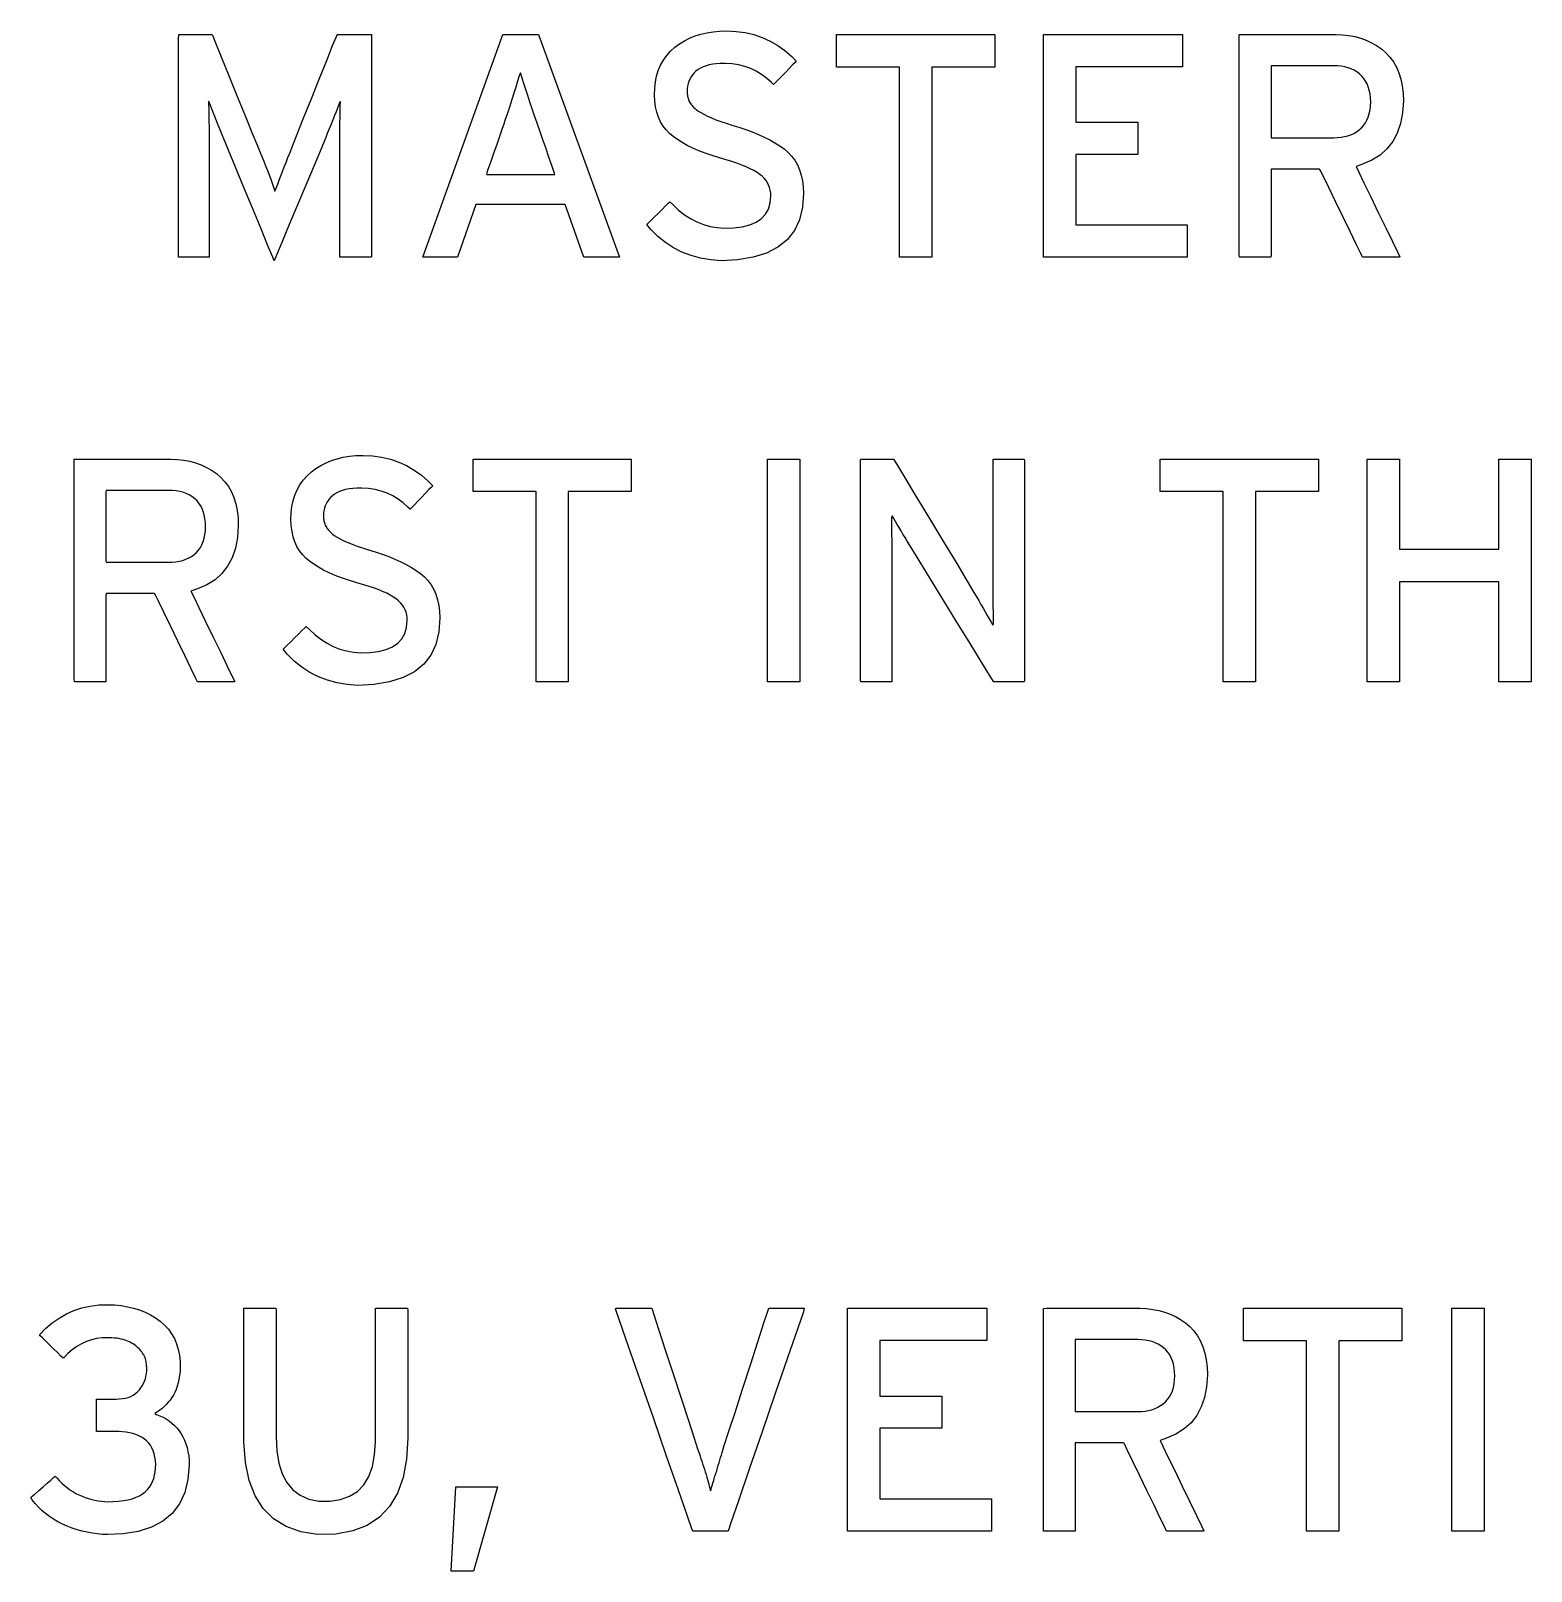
# Model space of a CAD drawing. Extents: x 1 to 47.7, y 0.2 to 33.5.
# Drawn here: x 7.049 to 8.815, y 23.656 to 25.469 of the extents above; entities that cross this region are included whole.
import ezdxf

# ---------------------------------------------------------------- set-up
doc = ezdxf.new("R2010")
doc.units = 0
doc.header["$MEASUREMENT"] = 0
doc.layers.add('6_0____DWG', color=7, linetype='CONTINUOUS')

msp = doc.modelspace()

# ---------------------------------------------------------------- linework, layer by layer
at = {"layer": '6_0____DWG'}
for points in [[(7.9584, 25.2781), (7.9573, 25.2615), (7.9538, 25.2469), (7.9478, 25.2342), (7.9393, 25.2234), (7.9284, 25.2146), (7.915, 25.2077), (7.8991, 25.2027), (7.8808, 25.1996), (7.8618, 25.1986), (7.8492, 25.1996), (7.8373, 25.2016), (7.826, 25.2047), (7.8153, 25.2088), (7.8053, 25.2139), (7.7958, 25.22), (7.7869, 25.2272), (7.7786, 25.2353), (7.7739, 25.2411), (7.7756, 25.2427), (7.7787, 25.2458), (7.7828, 25.2499), (7.7873, 25.2544), (7.7919, 25.259), (7.796, 25.2631), (7.7992, 25.2662), (7.8009, 25.268), (7.8048, 25.2643), (7.8114, 25.2581), (7.8183, 25.2528), (7.8255, 25.2482), (7.8329, 25.2444), (7.8406, 25.2414), (7.8485, 25.2391), (7.8567, 25.2377), (7.8652, 25.237), (7.876, 25.2373), (7.8862, 25.2385), (7.8951, 25.2407), (7.9026, 25.244), (7.9088, 25.2482), (7.9136, 25.2534), (7.9171, 25.2595), (7.9192, 25.2667), (7.9199, 25.2749), (7.9198, 25.2785), (7.9193, 25.2817), (7.9185, 25.2847), (7.9174, 25.2877), (7.916, 25.2905), (7.9143, 25.2931), (7.9122, 25.2957), (7.9098, 25.2981), (7.9071, 25.3003), (7.9038, 25.3026), (7.9, 25.3048), (7.8958, 25.307), (7.891, 25.3091), (7.8858, 25.3113), (7.8801, 25.3134), (7.8739, 25.3155), (7.8672, 25.3175), (7.8595, 25.3197), (7.8508, 25.3224), (7.8427, 25.3252), (7.8351, 25.3281), (7.8281, 25.3312), (7.8215, 25.3344), (7.8155, 25.3377), (7.81, 25.3412), (7.805, 25.3448), (7.8006, 25.3485), (7.7966, 25.3526), (7.7931, 25.3571), (7.7901, 25.3621), (7.7877, 25.3675), (7.7857, 25.3735), (7.7843, 25.3799), (7.7834, 25.3867), (7.783, 25.394), (7.7832, 25.4017), (7.784, 25.4091), (7.7855, 25.416), (7.7875, 25.4226), (7.7902, 25.4288), (7.7935, 25.4347), (7.7974, 25.4401), (7.802, 25.4452), (7.8071, 25.4499), (7.8125, 25.4539), (7.8183, 25.4575), (7.8243, 25.4606), (7.8307, 25.4633), (7.8375, 25.4654), (7.8445, 25.4671), (7.8519, 25.4683), (7.8596, 25.4691), (7.8679, 25.4693), (7.8791, 25.4687), (7.8898, 25.4672), (7.9001, 25.4648), (7.9099, 25.4615), (7.9192, 25.4573), (7.9282, 25.4521), (7.9366, 25.4461), (7.9446, 25.4392), (7.95, 25.4336), (7.9485, 25.4321), (7.9455, 25.4291), (7.9416, 25.425), (7.9371, 25.4203), (7.9326, 25.4156), (7.9284, 25.4113), (7.9252, 25.408), (7.9233, 25.4061), (7.9206, 25.4084), (7.915, 25.4135), (7.9091, 25.4179), (7.9029, 25.4217), (7.8963, 25.4248), (7.8894, 25.4273), (7.8821, 25.4292), (7.8745, 25.4303), (7.8665, 25.4309), (7.8605, 25.4308), (7.8558, 25.4305), (7.8515, 25.4299), (7.8474, 25.4291), (7.8437, 25.4281), (7.8403, 25.4269), (7.8371, 25.4254), (7.8343, 25.4237), (7.8318, 25.4218), (7.8296, 25.4197), (7.8277, 25.4174), (7.826, 25.415), (7.8246, 25.4125), (7.8234, 25.4098), (7.8225, 25.4071), (7.8219, 25.4042), (7.8215, 25.4012), (7.8214, 25.3982), (7.8214, 25.3967), (7.8215, 25.3952), (7.8217, 25.3938), (7.8219, 25.3924), (7.8222, 25.3911), (7.8226, 25.3898), (7.823, 25.3886), (7.8235, 25.3874), (7.824, 25.3862), (7.8247, 25.385), (7.8254, 25.3837), (7.8263, 25.3825), (7.8272, 25.3813), (7.8283, 25.3802), (7.8294, 25.379), (7.8307, 25.3778), (7.8321, 25.3767), (7.8341, 25.3752), (7.8374, 25.3731), (7.8411, 25.371), (7.8453, 25.3689), (7.8501, 25.3668), (7.8553, 25.3647), (7.8611, 25.3625), (7.8674, 25.3604), (7.8742, 25.3582), (7.8822, 25.3558), (7.8904, 25.3531), (7.8981, 25.3503), (7.9054, 25.3473), (7.9123, 25.3442), (7.9188, 25.3409), (7.9248, 25.3375), (7.9304, 25.3339), (7.9356, 25.3302), (7.9403, 25.3262), (7.9445, 25.3218), (7.9481, 25.3169), (7.9512, 25.3116), (7.9537, 25.3058), (7.9557, 25.2995), (7.9571, 25.2928), (7.958, 25.2857)], [(7.4125, 25.2026), (7.4125, 25.2076), (7.4125, 25.221), (7.4125, 25.2402), (7.4125, 25.2629), (7.4125, 25.2865), (7.4125, 25.3086), (7.4125, 25.3267), (7.4125, 25.3384), (7.4125, 25.3429), (7.4125, 25.3494), (7.4126, 25.3554), (7.4126, 25.3612), (7.4127, 25.3667), (7.4128, 25.3719), (7.4129, 25.3767), (7.413, 25.3812), (7.4132, 25.3854), (7.4127, 25.3861), (7.4113, 25.3824), (7.4097, 25.3784), (7.408, 25.3741), (7.4062, 25.3695), (7.4043, 25.3646), (7.4022, 25.3595), (7.4001, 25.354), (7.3977, 25.3483), (7.3959, 25.3438), (7.3911, 25.3323), (7.3833, 25.3136), (7.3736, 25.2905), (7.3631, 25.2654), (7.353, 25.2411), (7.3442, 25.2201), (7.3379, 25.205), (7.3352, 25.1986), (7.3334, 25.2028), (7.3279, 25.2161), (7.3197, 25.236), (7.3099, 25.2598), (7.2995, 25.285), (7.2896, 25.3088), (7.2814, 25.3287), (7.2759, 25.342), (7.2739, 25.3469), (7.2716, 25.3528), (7.2694, 25.3583), (7.2673, 25.3635), (7.2653, 25.3685), (7.2635, 25.3731), (7.2618, 25.3775), (7.2602, 25.3815), (7.2587, 25.3853), (7.2578, 25.3863), (7.258, 25.3822), (7.2581, 25.3777), (7.2582, 25.373), (7.2583, 25.3679), (7.2584, 25.3625), (7.2585, 25.3568), (7.2585, 25.3507), (7.2585, 25.3444), (7.2585, 25.3399), (7.2585, 25.3299), (7.2585, 25.313), (7.2585, 25.2916), (7.2585, 25.2681), (7.2585, 25.245), (7.2585, 25.2248), (7.2585, 25.21), (7.2585, 25.2029), (7.2577, 25.2026), (7.2547, 25.2026), (7.25, 25.2026), (7.2443, 25.2026), (7.2382, 25.2026), (7.2324, 25.2026), (7.2274, 25.2026), (7.224, 25.2026), (7.2227, 25.2026), (7.2227, 25.2121), (7.2227, 25.2373), (7.2227, 25.2737), (7.2227, 25.3165), (7.2227, 25.3611), (7.2227, 25.4029), (7.2227, 25.4372), (7.2227, 25.4593), (7.2228, 25.4651), (7.2248, 25.4651), (7.229, 25.4651), (7.2347, 25.4651), (7.2412, 25.4651), (7.2479, 25.4651), (7.254, 25.4651), (7.2587, 25.4651), (7.2616, 25.4651), (7.2624, 25.4641), (7.2661, 25.455), (7.2728, 25.4386), (7.2814, 25.4174), (7.291, 25.3939), (7.3005, 25.3705), (7.309, 25.3497), (7.3154, 25.334), (7.3187, 25.3259), (7.3205, 25.3215), (7.3229, 25.3158), (7.3251, 25.3103), (7.3272, 25.305), (7.3292, 25.2998), (7.3311, 25.2948), (7.3329, 25.2899), (7.3345, 25.2853), (7.3361, 25.2807), (7.3376, 25.2842), (7.3393, 25.2888), (7.341, 25.2935), (7.3429, 25.2985), (7.3448, 25.3036), (7.3469, 25.309), (7.3491, 25.3144), (7.3514, 25.3201), (7.3535, 25.3254), (7.3559, 25.3315), (7.3616, 25.3457), (7.3695, 25.3656), (7.3787, 25.3886), (7.3882, 25.4123), (7.397, 25.4343), (7.404, 25.4519), (7.4084, 25.4628), (7.4095, 25.4651), (7.4118, 25.4651), (7.4164, 25.4651), (7.4224, 25.4651), (7.4292, 25.4651), (7.436, 25.4651), (7.4422, 25.4651), (7.4469, 25.4651), (7.4496, 25.4651), (7.4499, 25.4621), (7.4499, 25.4433), (7.4499, 25.4113), (7.4499, 25.3708), (7.4499, 25.3264), (7.4499, 25.2828), (7.4499, 25.2446), (7.4499, 25.2165), (7.4499, 25.2031), (7.449, 25.2026), (7.4459, 25.2026), (7.441, 25.2026), (7.4351, 25.2026), (7.4287, 25.2026), (7.4226, 25.2026), (7.4175, 25.2026), (7.4139, 25.2026)], [(8.6648, 25.3867), (8.6638, 25.3728), (8.6614, 25.3602), (8.6575, 25.3489), (8.6522, 25.3389), (8.6455, 25.3303), (8.6373, 25.323), (8.6277, 25.317), (8.6166, 25.3123), (8.6091, 25.3094), (8.6123, 25.3028), (8.6183, 25.2903), (8.6263, 25.2739), (8.6352, 25.2555), (8.644, 25.2373), (8.6518, 25.2211), (8.6577, 25.209), (8.6606, 25.2031), (8.6598, 25.2027), (8.6561, 25.2027), (8.6503, 25.2027), (8.6432, 25.2027), (8.6356, 25.2027), (8.6283, 25.2027), (8.6222, 25.2027), (8.6181, 25.2027), (8.6167, 25.2028), (8.6145, 25.2073), (8.6093, 25.2181), (8.602, 25.2331), (8.5936, 25.2506), (8.5849, 25.2685), (8.5769, 25.2848), (8.5707, 25.2978), (8.567, 25.3054), (8.5659, 25.3066), (8.5621, 25.3066), (8.5551, 25.3066), (8.5462, 25.3066), (8.5363, 25.3066), (8.5266, 25.3066), (8.5181, 25.3066), (8.5119, 25.3066), (8.509, 25.3066), (8.509, 25.304), (8.509, 25.2947), (8.509, 25.2806), (8.509, 25.2636), (8.509, 25.2457), (8.509, 25.2287), (8.509, 25.2146), (8.509, 25.2054), (8.5089, 25.2027), (8.507, 25.2027), (8.503, 25.2027), (8.4975, 25.2027), (8.4912, 25.2027), (8.4848, 25.2027), (8.479, 25.2027), (8.4745, 25.2027), (8.4719, 25.2027), (8.4716, 25.2058), (8.4716, 25.2249), (8.4716, 25.2577), (8.4716, 25.2991), (8.4716, 25.3443), (8.4716, 25.3884), (8.4716, 25.4264), (8.4716, 25.4536), (8.4716, 25.465), (8.4751, 25.4651), (8.4856, 25.4651), (8.5011, 25.4651), (8.5195, 25.4651), (8.5387, 25.4651), (8.5568, 25.4651), (8.5715, 25.4651), (8.5809, 25.4651), (8.5853, 25.4651), (8.593, 25.4647), (8.6005, 25.4638), (8.6076, 25.4625), (8.6145, 25.4606), (8.6211, 25.4582), (8.6273, 25.4553), (8.6332, 25.4519), (8.6389, 25.448), (8.6442, 25.4435), (8.649, 25.4384), (8.6531, 25.4328), (8.6566, 25.4265), (8.6595, 25.4197), (8.6617, 25.4123), (8.6634, 25.4044), (8.6644, 25.3958)], [(7.6447, 25.3606), (7.6418, 25.3692), (7.639, 25.3775), (7.6364, 25.3854), (7.6339, 25.393), (7.6315, 25.4002), (7.6293, 25.4071), (7.6272, 25.4136), (7.6253, 25.4198), (7.6236, 25.4162), (7.6217, 25.4099), (7.6197, 25.4031), (7.6174, 25.396), (7.6151, 25.3885), (7.6125, 25.3807), (7.6098, 25.3724), (7.6069, 25.3638), (7.6054, 25.3593), (7.6036, 25.3542), (7.6007, 25.3459), (7.5972, 25.3356), (7.5934, 25.3247), (7.5898, 25.3144), (7.5869, 25.3061), (7.5852, 25.3011), (7.5854, 25.3001), (7.5911, 25.3001), (7.6016, 25.3001), (7.615, 25.3001), (7.6297, 25.3001), (7.6439, 25.3001), (7.6558, 25.3001), (7.6636, 25.3001), (7.6657, 25.3002), (7.6646, 25.3036), (7.662, 25.3109), (7.6587, 25.3206), (7.6549, 25.3315), (7.6511, 25.3422), (7.6479, 25.3515), (7.6456, 25.3581)], [(8.6264, 25.3856), (8.6261, 25.3904), (8.6256, 25.395), (8.6247, 25.3993), (8.6235, 25.4032), (8.6221, 25.4069), (8.6203, 25.4102), (8.6182, 25.4133), (8.6158, 25.4161), (8.6131, 25.4186), (8.6101, 25.4209), (8.6068, 25.4228), (8.6034, 25.4245), (8.5996, 25.4259), (8.5957, 25.4269), (8.5915, 25.4276), (8.5871, 25.4281), (8.583, 25.4282), (8.5794, 25.4282), (8.5711, 25.4282), (8.5599, 25.4282), (8.547, 25.4282), (8.534, 25.4282), (8.5224, 25.4282), (8.5136, 25.4282), (8.5092, 25.4282), (8.509, 25.4264), (8.509, 25.4191), (8.509, 25.4075), (8.509, 25.3933), (8.509, 25.3784), (8.509, 25.3642), (8.509, 25.3526), (8.509, 25.3453), (8.5092, 25.3435), (8.5136, 25.3435), (8.5224, 25.3435), (8.534, 25.3435), (8.547, 25.3435), (8.5599, 25.3435), (8.5711, 25.3435), (8.5794, 25.3435), (8.583, 25.3435), (8.587, 25.3436), (8.5914, 25.344), (8.5955, 25.3447), (8.5994, 25.3457), (8.6031, 25.347), (8.6065, 25.3486), (8.6097, 25.3505), (8.6127, 25.3526), (8.6155, 25.3551), (8.6179, 25.3578), (8.6201, 25.3608), (8.6219, 25.3642), (8.6235, 25.3678), (8.6247, 25.3718), (8.6256, 25.3761), (8.6261, 25.3807)], [(7.2929, 24.8867), (7.292, 24.8728), (7.2896, 24.8602), (7.2857, 24.8489), (7.2804, 24.8389), (7.2737, 24.8303), (7.2655, 24.823), (7.2559, 24.817), (7.2448, 24.8123), (7.2372, 24.8094), (7.2404, 24.8028), (7.2465, 24.7903), (7.2545, 24.7739), (7.2633, 24.7555), (7.2722, 24.7373), (7.28, 24.7211), (7.2858, 24.709), (7.2887, 24.7031), (7.288, 24.7027), (7.2843, 24.7027), (7.2785, 24.7027), (7.2714, 24.7027), (7.2638, 24.7027), (7.2565, 24.7027), (7.2504, 24.7027), (7.2463, 24.7027), (7.2449, 24.7028), (7.2427, 24.7073), (7.2375, 24.7181), (7.2302, 24.7331), (7.2217, 24.7506), (7.2131, 24.7685), (7.2051, 24.7848), (7.1988, 24.7978), (7.1951, 24.8054), (7.1941, 24.8066), (7.1902, 24.8066), (7.1833, 24.8066), (7.1743, 24.8066), (7.1645, 24.8066), (7.1548, 24.8066), (7.1463, 24.8066), (7.1401, 24.8066), (7.1372, 24.8066), (7.1371, 24.804), (7.1371, 24.7947), (7.1371, 24.7806), (7.1371, 24.7636), (7.1371, 24.7457), (7.1371, 24.7287), (7.1371, 24.7146), (7.1371, 24.7054), (7.1371, 24.7027), (7.1352, 24.7027), (7.1312, 24.7027), (7.1257, 24.7027), (7.1194, 24.7027), (7.1129, 24.7027), (7.1071, 24.7027), (7.1026, 24.7027), (7.1001, 24.7027), (7.0998, 24.7058), (7.0998, 24.7249), (7.0998, 24.7577), (7.0998, 24.7991), (7.0998, 24.8443), (7.0998, 24.8884), (7.0998, 24.9264), (7.0998, 24.9536), (7.0998, 24.965), (7.1033, 24.9651), (7.1137, 24.9651), (7.1292, 24.9651), (7.1476, 24.9651), (7.1669, 24.9651), (7.1849, 24.9651), (7.1997, 24.9651), (7.209, 24.9651), (7.2134, 24.9651), (7.2212, 24.9647), (7.2287, 24.9638), (7.2358, 24.9625), (7.2427, 24.9606), (7.2492, 24.9582), (7.2555, 24.9553), (7.2614, 24.9519), (7.2671, 24.948), (7.2724, 24.9435), (7.2771, 24.9384), (7.2813, 24.9328), (7.2848, 24.9265), (7.2876, 24.9197), (7.2899, 24.9123), (7.2915, 24.9044), (7.2926, 24.8958)], [(7.5303, 24.7781), (7.5292, 24.7615), (7.5257, 24.7469), (7.5197, 24.7342), (7.5112, 24.7234), (7.5003, 24.7146), (7.4869, 24.7077), (7.471, 24.7027), (7.4527, 24.6996), (7.4337, 24.6986), (7.4211, 24.6996), (7.4092, 24.7016), (7.3979, 24.7047), (7.3872, 24.7088), (7.3772, 24.7139), (7.3677, 24.72), (7.3588, 24.7272), (7.3505, 24.7353), (7.3458, 24.7411), (7.3475, 24.7427), (7.3506, 24.7458), (7.3547, 24.7499), (7.3592, 24.7544), (7.3638, 24.759), (7.3679, 24.7631), (7.3711, 24.7662), (7.3728, 24.768), (7.3767, 24.7643), (7.3833, 24.7581), (7.3902, 24.7528), (7.3974, 24.7482), (7.4048, 24.7444), (7.4125, 24.7414), (7.4204, 24.7391), (7.4286, 24.7377), (7.4371, 24.737), (7.4479, 24.7373), (7.4581, 24.7385), (7.467, 24.7407), (7.4745, 24.744), (7.4807, 24.7482), (7.4855, 24.7534), (7.489, 24.7595), (7.4911, 24.7667), (7.4918, 24.7749), (7.4917, 24.7785), (7.4912, 24.7817), (7.4904, 24.7847), (7.4893, 24.7877), (7.4879, 24.7905), (7.4862, 24.7931), (7.4841, 24.7957), (7.4817, 24.7981), (7.479, 24.8003), (7.4757, 24.8026), (7.4719, 24.8048), (7.4677, 24.807), (7.4629, 24.8091), (7.4577, 24.8113), (7.452, 24.8134), (7.4458, 24.8155), (7.4391, 24.8175), (7.4314, 24.8197), (7.4227, 24.8224), (7.4146, 24.8252), (7.407, 24.8281), (7.4, 24.8312), (7.3934, 24.8344), (7.3874, 24.8377), (7.3819, 24.8412), (7.3769, 24.8448), (7.3725, 24.8485), (7.3685, 24.8526), (7.365, 24.8571), (7.362, 24.8621), (7.3596, 24.8675), (7.3576, 24.8735), (7.3562, 24.8799), (7.3553, 24.8867), (7.3549, 24.894), (7.3551, 24.9017), (7.3559, 24.9091), (7.3574, 24.916), (7.3594, 24.9226), (7.3621, 24.9288), (7.3654, 24.9347), (7.3693, 24.9401), (7.3739, 24.9452), (7.379, 24.9499), (7.3844, 24.9539), (7.3902, 24.9575), (7.3962, 24.9606), (7.4026, 24.9633), (7.4094, 24.9654), (7.4164, 24.9671), (7.4238, 24.9683), (7.4315, 24.9691), (7.4398, 24.9693), (7.451, 24.9687), (7.4617, 24.9672), (7.472, 24.9648), (7.4818, 24.9615), (7.4911, 24.9573), (7.5001, 24.9521), (7.5085, 24.9461), (7.5165, 24.9392), (7.5219, 24.9336), (7.5204, 24.9321), (7.5174, 24.9291), (7.5135, 24.925), (7.509, 24.9203), (7.5045, 24.9156), (7.5003, 24.9113), (7.4971, 24.908), (7.4952, 24.9061), (7.4925, 24.9084), (7.4869, 24.9135), (7.481, 24.9179), (7.4748, 24.9217), (7.4682, 24.9248), (7.4613, 24.9273), (7.454, 24.9292), (7.4464, 24.9303), (7.4384, 24.9309), (7.4324, 24.9308), (7.4277, 24.9305), (7.4234, 24.9299), (7.4193, 24.9291), (7.4156, 24.9281), (7.4122, 24.9269), (7.409, 24.9254), (7.4062, 24.9237), (7.4037, 24.9218), (7.4015, 24.9197), (7.3996, 24.9174), (7.3979, 24.915), (7.3965, 24.9125), (7.3953, 24.9098), (7.3944, 24.9071), (7.3938, 24.9042), (7.3934, 24.9012), (7.3933, 24.8982), (7.3933, 24.8967), (7.3934, 24.8952), (7.3936, 24.8938), (7.3938, 24.8924), (7.3941, 24.8911), (7.3945, 24.8898), (7.3949, 24.8886), (7.3954, 24.8874), (7.3959, 24.8862), (7.3966, 24.885), (7.3973, 24.8837), (7.3982, 24.8825), (7.3991, 24.8813), (7.4002, 24.8802), (7.4013, 24.879), (7.4026, 24.8778), (7.404, 24.8767), (7.406, 24.8752), (7.4093, 24.8731), (7.413, 24.871), (7.4172, 24.8689), (7.422, 24.8668), (7.4272, 24.8647), (7.433, 24.8625), (7.4393, 24.8604), (7.4461, 24.8582), (7.4541, 24.8558), (7.4623, 24.8531), (7.47, 24.8503), (7.4773, 24.8473), (7.4842, 24.8442), (7.4907, 24.8409), (7.4967, 24.8375), (7.5023, 24.8339), (7.5075, 24.8302), (7.5122, 24.8262), (7.5164, 24.8218), (7.52, 24.8169), (7.5231, 24.8116), (7.5256, 24.8058), (7.5276, 24.7995), (7.529, 24.7928), (7.5299, 24.7857)], [(8.1825, 24.7027), (8.1788, 24.7087), (8.1689, 24.7248), (8.1547, 24.7478), (8.138, 24.7749), (8.1207, 24.8031), (8.1045, 24.8294), (8.0914, 24.8507), (8.0831, 24.8642), (8.0805, 24.8685), (8.078, 24.8726), (8.0756, 24.8766), (8.0733, 24.8805), (8.0711, 24.8843), (8.0689, 24.8879), (8.0669, 24.8915), (8.0649, 24.8949), (8.063, 24.8982), (8.0622, 24.896), (8.0622, 24.8897), (8.0622, 24.8832), (8.0622, 24.8765), (8.0623, 24.8696), (8.0623, 24.8625), (8.0624, 24.8551), (8.0625, 24.8476), (8.0625, 24.8399), (8.0625, 24.8351), (8.0625, 24.8229), (8.0625, 24.8045), (8.0625, 24.7824), (8.0625, 24.7591), (8.0625, 24.737), (8.0625, 24.7186), (8.0625, 24.7064), (8.0625, 24.7027), (8.0608, 24.7027), (8.0569, 24.7027), (8.0516, 24.7027), (8.0454, 24.7027), (8.0391, 24.7027), (8.0333, 24.7027), (8.0288, 24.7027), (8.026, 24.7027), (8.0256, 24.7046), (8.0256, 24.7216), (8.0256, 24.7525), (8.0256, 24.7926), (8.0256, 24.8372), (8.0256, 24.8814), (8.0256, 24.9204), (8.0256, 24.9497), (8.0256, 24.9643), (8.0263, 24.9651), (8.0295, 24.9651), (8.0345, 24.9651), (8.0407, 24.9651), (8.0474, 24.9651), (8.0538, 24.9651), (8.0592, 24.9651), (8.063, 24.9651), (8.0644, 24.9651), (8.0679, 24.9593), (8.0774, 24.9437), (8.0909, 24.9213), (8.1068, 24.8949), (8.1233, 24.8675), (8.1388, 24.8419), (8.1513, 24.8211), (8.1592, 24.808), (8.1619, 24.8036), (8.1647, 24.7987), (8.1674, 24.794), (8.17, 24.7894), (8.1725, 24.7851), (8.1749, 24.7809), (8.1772, 24.7769), (8.1793, 24.773), (8.1813, 24.7693), (8.1821, 24.7714), (8.182, 24.7779), (8.182, 24.7846), (8.1819, 24.7915), (8.1819, 24.7985), (8.1818, 24.8058), (8.1818, 24.8132), (8.1818, 24.8208), (8.1818, 24.8286), (8.1818, 24.8334), (8.1818, 24.8455), (8.1818, 24.8638), (8.1818, 24.8858), (8.1818, 24.909), (8.1818, 24.931), (8.1818, 24.9493), (8.1818, 24.9615), (8.1818, 24.9651), (8.1835, 24.9651), (8.1874, 24.9651), (8.1927, 24.9651), (8.1989, 24.9651), (8.2052, 24.9651), (8.211, 24.9651), (8.2156, 24.9651), (8.2183, 24.9651), (8.2187, 24.9633), (8.2187, 24.9463), (8.2187, 24.9154), (8.2187, 24.8752), (8.2187, 24.8307), (8.2187, 24.7865), (8.2187, 24.7474), (8.2187, 24.7182), (8.2187, 24.7036), (8.218, 24.7027), (8.2151, 24.7027), (8.2104, 24.7027), (8.2046, 24.7027), (8.1984, 24.7027), (8.1924, 24.7027), (8.1873, 24.7027), (8.1838, 24.7027)], [(7.2545, 24.8856), (7.2543, 24.8904), (7.2537, 24.895), (7.2529, 24.8993), (7.2517, 24.9032), (7.2502, 24.9069), (7.2485, 24.9102), (7.2464, 24.9133), (7.244, 24.9161), (7.2412, 24.9186), (7.2382, 24.9209), (7.235, 24.9228), (7.2315, 24.9245), (7.2278, 24.9259), (7.2239, 24.9269), (7.2197, 24.9276), (7.2153, 24.9281), (7.2112, 24.9282), (7.2075, 24.9282), (7.1993, 24.9282), (7.188, 24.9282), (7.1751, 24.9282), (7.1621, 24.9282), (7.1505, 24.9282), (7.1418, 24.9282), (7.1374, 24.9282), (7.1371, 24.9264), (7.1371, 24.9191), (7.1371, 24.9075), (7.1371, 24.8933), (7.1371, 24.8784), (7.1371, 24.8642), (7.1371, 24.8526), (7.1371, 24.8453), (7.1374, 24.8435), (7.1418, 24.8435), (7.1505, 24.8435), (7.1621, 24.8435), (7.1751, 24.8435), (7.188, 24.8435), (7.1993, 24.8435), (7.2075, 24.8435), (7.2112, 24.8435), (7.2152, 24.8436), (7.2195, 24.844), (7.2237, 24.8447), (7.2276, 24.8457), (7.2312, 24.847), (7.2347, 24.8486), (7.2379, 24.8505), (7.2409, 24.8526), (7.2436, 24.8551), (7.2461, 24.8578), (7.2483, 24.8608), (7.2501, 24.8642), (7.2516, 24.8678), (7.2528, 24.8718), (7.2537, 24.8761), (7.2543, 24.8807)], [(7.2352, 23.7807), (7.2337, 23.7633), (7.2299, 23.748), (7.2236, 23.7347), (7.2151, 23.7235), (7.2042, 23.7144), (7.1909, 23.7073), (7.1752, 23.7023), (7.1572, 23.6994), (7.1391, 23.6986), (7.1329, 23.6989), (7.1268, 23.6994), (7.1208, 23.7003), (7.1148, 23.7014), (7.1089, 23.7027), (7.1031, 23.7044), (7.0973, 23.7063), (7.0916, 23.7085), (7.086, 23.711), (7.0806, 23.7138), (7.0754, 23.7168), (7.0705, 23.72), (7.0659, 23.7234), (7.0616, 23.7271), (7.0576, 23.731), (7.0538, 23.7351), (7.0503, 23.7395), (7.0486, 23.7422), (7.0504, 23.7438), (7.0538, 23.7467), (7.0581, 23.7505), (7.063, 23.7547), (7.0678, 23.759), (7.0722, 23.7628), (7.0755, 23.7657), (7.0773, 23.7673), (7.0791, 23.7655), (7.0821, 23.7623), (7.0851, 23.7593), (7.0882, 23.7565), (7.0914, 23.7539), (7.0947, 23.7515), (7.0981, 23.7492), (7.1016, 23.7472), (7.1052, 23.7454), (7.109, 23.7437), (7.1127, 23.7422), (7.1165, 23.741), (7.1203, 23.7399), (7.1241, 23.739), (7.1279, 23.7383), (7.1318, 23.7378), (7.1356, 23.7375), (7.1394, 23.7373), (7.1457, 23.7374), (7.152, 23.7378), (7.1578, 23.7386), (7.1632, 23.7396), (7.1681, 23.7409), (7.1726, 23.7425), (7.1766, 23.7444), (7.1802, 23.7466), (7.1833, 23.7491), (7.1859, 23.7517), (7.1883, 23.7546), (7.1903, 23.7577), (7.192, 23.7611), (7.1934, 23.7647), (7.1944, 23.7685), (7.1952, 23.7725), (7.1956, 23.7768), (7.1957, 23.7813), (7.1954, 23.7857), (7.1948, 23.7899), (7.1939, 23.7938), (7.1927, 23.7974), (7.1912, 23.8007), (7.1894, 23.8038), (7.1873, 23.8066), (7.1849, 23.8091), (7.1821, 23.8114), (7.1791, 23.8133), (7.1758, 23.815), (7.1724, 23.8164), (7.1687, 23.8176), (7.1649, 23.8186), (7.1609, 23.8193), (7.1566, 23.8198), (7.1522, 23.8201), (7.1494, 23.8201), (7.1479, 23.8201), (7.1452, 23.8201), (7.1416, 23.8201), (7.1377, 23.8201), (7.1337, 23.8201), (7.1302, 23.8201), (7.1274, 23.8201), (7.1259, 23.8201), (7.1258, 23.8206), (7.1258, 23.8233), (7.1258, 23.8279), (7.1258, 23.8337), (7.1258, 23.8401), (7.1258, 23.8464), (7.1258, 23.8519), (7.1258, 23.856), (7.1258, 23.8581), (7.1262, 23.8582), (7.1281, 23.8582), (7.131, 23.8582), (7.1347, 23.8582), (7.1386, 23.8582), (7.1425, 23.8582), (7.1458, 23.8582), (7.1482, 23.8582), (7.1492, 23.8582), (7.1527, 23.8583), (7.1564, 23.8587), (7.16, 23.8593), (7.1633, 23.8602), (7.1664, 23.8614), (7.1692, 23.8629), (7.1719, 23.8647), (7.1743, 23.8667), (7.1764, 23.869), (7.1783, 23.8714), (7.1799, 23.8739), (7.1813, 23.8766), (7.1825, 23.8793), (7.1835, 23.8822), (7.1842, 23.8851), (7.1848, 23.8882), (7.1851, 23.8914), (7.1851, 23.8945), (7.1851, 23.8958), (7.185, 23.8971), (7.1849, 23.8984), (7.1847, 23.8998), (7.1845, 23.9011), (7.1843, 23.9025), (7.184, 23.904), (7.1836, 23.9054), (7.1832, 23.9068), (7.1826, 23.9083), (7.1819, 23.9097), (7.1811, 23.911), (7.1802, 23.9124), (7.1793, 23.9137), (7.1783, 23.9149), (7.1772, 23.9162), (7.1761, 23.9174), (7.1748, 23.9186), (7.1735, 23.9198), (7.1721, 23.921), (7.1706, 23.9221), (7.169, 23.9232), (7.1673, 23.9242), (7.1655, 23.9251), (7.1636, 23.926), (7.1617, 23.9269), (7.1596, 23.9276), (7.1573, 23.9283), (7.1549, 23.9289), (7.1524, 23.9294), (7.1498, 23.9298), (7.1471, 23.9301), (7.1442, 23.9303), (7.1412, 23.9305), (7.1381, 23.9305), (7.1325, 23.9303), (7.1261, 23.9295), (7.1199, 23.9281), (7.114, 23.9261), (7.1083, 23.9234), (7.1028, 23.9202), (7.0975, 23.9163), (7.0924, 23.9119), (7.0876, 23.9068), (7.0862, 23.9068), (7.0837, 23.9092), (7.08, 23.9129), (7.0755, 23.9173), (7.0708, 23.922), (7.0662, 23.9264), (7.0624, 23.9302), (7.0597, 23.9328), (7.0587, 23.9338), (7.066, 23.9413), (7.0738, 23.9479), (7.0819, 23.9536), (7.0905, 23.9585), (7.0994, 23.9624), (7.1088, 23.9655), (7.1186, 23.9677), (7.1287, 23.969), (7.139, 23.9693), (7.1471, 23.969), (7.155, 23.9683), (7.1625, 23.967), (7.1697, 23.9653), (7.1766, 23.9632), (7.1832, 23.9605), (7.1895, 23.9574), (7.1954, 23.9539), (7.201, 23.9498), (7.2061, 23.9453), (7.2106, 23.9404), (7.2144, 23.9351), (7.2177, 23.9294), (7.2203, 23.9233), (7.2223, 23.9167), (7.2237, 23.9098), (7.2245, 23.9025), (7.2246, 23.8959), (7.2243, 23.8908), (7.2238, 23.8861), (7.2231, 23.8816), (7.2222, 23.8773), (7.2211, 23.8734), (7.2198, 23.8696), (7.2183, 23.8661), (7.2166, 23.8629), (7.2147, 23.8599), (7.2126, 23.8571), (7.2104, 23.8544), (7.2081, 23.8518), (7.2056, 23.8494), (7.2031, 23.8471), (7.2004, 23.845), (7.1976, 23.8431), (7.1946, 23.8412), (7.1967, 23.8399), (7.2007, 23.8384), (7.2045, 23.8367), (7.2081, 23.8348), (7.2115, 23.8325), (7.2147, 23.83), (7.2177, 23.8272), (7.2205, 23.8242), (7.2232, 23.8209), (7.2256, 23.8174), (7.2278, 23.8137), (7.2297, 23.8097), (7.2313, 23.8055), (7.2327, 23.801), (7.2337, 23.7963), (7.2345, 23.7913), (7.235, 23.7861)], [(7.4925, 23.8121), (7.491, 23.7875), (7.4869, 23.7659), (7.4803, 23.7473), (7.471, 23.7317), (7.4591, 23.7191), (7.4446, 23.7095), (7.4276, 23.7029), (7.4079, 23.6993), (7.3863, 23.6989), (7.3664, 23.702), (7.3492, 23.7081), (7.3345, 23.7172), (7.3224, 23.7293), (7.3128, 23.7444), (7.3058, 23.7625), (7.3013, 23.7837), (7.2995, 23.8078), (7.2994, 23.8167), (7.2994, 23.8302), (7.2994, 23.8509), (7.2994, 23.8758), (7.2994, 23.9023), (7.2994, 23.9272), (7.2994, 23.9479), (7.2994, 23.9614), (7.2995, 23.9651), (7.3014, 23.9651), (7.3056, 23.9651), (7.3113, 23.9651), (7.3178, 23.9651), (7.3243, 23.9651), (7.3302, 23.9651), (7.3347, 23.9651), (7.3372, 23.9651), (7.3374, 23.963), (7.3374, 23.9514), (7.3374, 23.932), (7.3374, 23.9078), (7.3374, 23.8816), (7.3374, 23.8563), (7.3374, 23.8347), (7.3374, 23.8196), (7.3374, 23.8139), (7.3382, 23.7974), (7.3406, 23.7828), (7.3445, 23.7703), (7.35, 23.7598), (7.3571, 23.7513), (7.3658, 23.7449), (7.376, 23.7405), (7.3878, 23.7381), (7.401, 23.7379), (7.4133, 23.7398), (7.424, 23.7437), (7.4331, 23.7495), (7.4406, 23.7573), (7.4465, 23.767), (7.4508, 23.7787), (7.4534, 23.7924), (7.4545, 23.808), (7.4545, 23.8151), (7.4545, 23.8288), (7.4545, 23.8497), (7.4545, 23.8749), (7.4545, 23.9016), (7.4545, 23.9269), (7.4545, 23.9477), (7.4545, 23.9614), (7.4545, 23.9651), (7.4565, 23.9651), (7.4607, 23.9651), (7.4664, 23.9651), (7.4728, 23.9651), (7.4794, 23.9651), (7.4853, 23.9651), (7.4898, 23.9651), (7.4923, 23.9651), (7.4925, 23.963), (7.4925, 23.9512), (7.4925, 23.9316), (7.4925, 23.9071), (7.4925, 23.8806), (7.4925, 23.855), (7.4925, 23.8331), (7.4925, 23.8178)], [(7.8696, 23.7027), (7.868, 23.7027), (7.8639, 23.7027), (7.858, 23.7027), (7.8511, 23.7027), (7.8439, 23.7027), (7.8373, 23.7027), (7.8319, 23.7027), (7.8286, 23.7027), (7.8275, 23.7041), (7.8219, 23.7203), (7.8113, 23.7509), (7.7973, 23.7911), (7.7817, 23.836), (7.7662, 23.8807), (7.7524, 23.9202), (7.7422, 23.9497), (7.7371, 23.9644), (7.7377, 23.9651), (7.7413, 23.9651), (7.7469, 23.9651), (7.7539, 23.9651), (7.7613, 23.9651), (7.7684, 23.9651), (7.7743, 23.9651), (7.7783, 23.9651), (7.7797, 23.9651), (7.7821, 23.9578), (7.7877, 23.9405), (7.7957, 23.9162), (7.8049, 23.8881), (7.8143, 23.8593), (7.8229, 23.8329), (7.8298, 23.812), (7.8338, 23.7997), (7.8348, 23.7966), (7.8358, 23.7938), (7.8367, 23.7909), (7.8377, 23.788), (7.8387, 23.785), (7.8397, 23.782), (7.8407, 23.7789), (7.8418, 23.7758), (7.8428, 23.7726), (7.8438, 23.7693), (7.8446, 23.7663), (7.8454, 23.7633), (7.8462, 23.7606), (7.8469, 23.758), (7.8475, 23.7556), (7.8481, 23.7534), (7.8487, 23.7514), (7.8491, 23.7502), (7.8496, 23.7521), (7.8502, 23.7542), (7.8508, 23.7565), (7.8515, 23.759), (7.8523, 23.7616), (7.8532, 23.7644), (7.8541, 23.7674), (7.8552, 23.7705), (7.8562, 23.7738), (7.8571, 23.777), (7.8581, 23.7802), (7.859, 23.7833), (7.8599, 23.7864), (7.8608, 23.7894), (7.8617, 23.7923), (7.8626, 23.7952), (7.8634, 23.7979), (7.8652, 23.8034), (7.8703, 23.8191), (7.8778, 23.8423), (7.8867, 23.8698), (7.896, 23.8987), (7.9048, 23.9257), (7.9119, 23.9478), (7.9165, 23.9618), (7.9177, 23.9651), (7.92, 23.9651), (7.9248, 23.9651), (7.9311, 23.9651), (7.9383, 23.9651), (7.9455, 23.9651), (7.9519, 23.9651), (7.9568, 23.9651), (7.9594, 23.9651), (7.9583, 23.9611), (7.9512, 23.9404), (7.9396, 23.9067), (7.9252, 23.8648), (7.9096, 23.8195), (7.8946, 23.7757), (7.8818, 23.7384), (7.8729, 23.7125)], [(8.4341, 23.8867), (8.4331, 23.8728), (8.4307, 23.8602), (8.4268, 23.8489), (8.4215, 23.8389), (8.4148, 23.8303), (8.4066, 23.823), (8.397, 23.817), (8.3859, 23.8123), (8.3784, 23.8094), (8.3816, 23.8028), (8.3876, 23.7903), (8.3956, 23.7739), (8.4044, 23.7555), (8.4133, 23.7373), (8.4211, 23.7211), (8.4269, 23.709), (8.4298, 23.7031), (8.4291, 23.7027), (8.4254, 23.7027), (8.4196, 23.7027), (8.4125, 23.7027), (8.4049, 23.7027), (8.3976, 23.7027), (8.3915, 23.7027), (8.3874, 23.7027), (8.386, 23.7028), (8.3838, 23.7073), (8.3786, 23.7181), (8.3713, 23.7331), (8.3628, 23.7506), (8.3542, 23.7685), (8.3462, 23.7848), (8.3399, 23.7978), (8.3363, 23.8054), (8.3352, 23.8066), (8.3313, 23.8066), (8.3244, 23.8066), (8.3155, 23.8066), (8.3056, 23.8066), (8.2959, 23.8066), (8.2874, 23.8066), (8.2812, 23.8066), (8.2783, 23.8066), (8.2782, 23.804), (8.2782, 23.7947), (8.2782, 23.7806), (8.2782, 23.7636), (8.2782, 23.7457), (8.2782, 23.7287), (8.2782, 23.7146), (8.2782, 23.7054), (8.2782, 23.7027), (8.2763, 23.7027), (8.2723, 23.7027), (8.2668, 23.7027), (8.2605, 23.7027), (8.2541, 23.7027), (8.2483, 23.7027), (8.2437, 23.7027), (8.2412, 23.7027), (8.2409, 23.7058), (8.2409, 23.7249), (8.2409, 23.7577), (8.2409, 23.7991), (8.2409, 23.8443), (8.2409, 23.8884), (8.2409, 23.9264), (8.2409, 23.9536), (8.2409, 23.965), (8.2444, 23.9651), (8.2549, 23.9651), (8.2703, 23.9651), (8.2888, 23.9651), (8.308, 23.9651), (8.3261, 23.9651), (8.3408, 23.9651), (8.3501, 23.9651), (8.3545, 23.9651), (8.3623, 23.9647), (8.3698, 23.9638), (8.3769, 23.9625), (8.3838, 23.9606), (8.3903, 23.9582), (8.3966, 23.9553), (8.4025, 23.9519), (8.4082, 23.948), (8.4135, 23.9435), (8.4182, 23.9384), (8.4224, 23.9328), (8.4259, 23.9265), (8.4288, 23.9197), (8.431, 23.9123), (8.4327, 23.9044), (8.4337, 23.8958)], [(8.3957, 23.8856), (8.3954, 23.8904), (8.3949, 23.895), (8.394, 23.8993), (8.3928, 23.9032), (8.3914, 23.9069), (8.3896, 23.9102), (8.3875, 23.9133), (8.3851, 23.9161), (8.3823, 23.9186), (8.3793, 23.9209), (8.3761, 23.9228), (8.3726, 23.9245), (8.3689, 23.9259), (8.365, 23.9269), (8.3608, 23.9276), (8.3564, 23.9281), (8.3523, 23.9282), (8.3487, 23.9282), (8.3404, 23.9282), (8.3291, 23.9282), (8.3162, 23.9282), (8.3033, 23.9282), (8.2916, 23.9282), (8.2829, 23.9282), (8.2785, 23.9282), (8.2782, 23.9264), (8.2782, 23.9191), (8.2782, 23.9075), (8.2782, 23.8933), (8.2782, 23.8784), (8.2782, 23.8642), (8.2782, 23.8526), (8.2782, 23.8453), (8.2785, 23.8435), (8.2829, 23.8435), (8.2916, 23.8435), (8.3033, 23.8435), (8.3162, 23.8435), (8.3291, 23.8435), (8.3404, 23.8435), (8.3487, 23.8435), (8.3523, 23.8435), (8.3563, 23.8436), (8.3607, 23.844), (8.3648, 23.8447), (8.3687, 23.8457), (8.3724, 23.847), (8.3758, 23.8486), (8.379, 23.8505), (8.382, 23.8526), (8.3847, 23.8551), (8.3872, 23.8578), (8.3894, 23.8608), (8.3912, 23.8642), (8.3928, 23.8678), (8.394, 23.8718), (8.3948, 23.8761), (8.3954, 23.8807)]]:
    msp.add_lwpolyline(points, close=True, dxfattribs=at)
for points in [[(7.6998, 25.2027), (7.6779, 25.265), (7.5728, 25.265), (7.551, 25.2027), (7.5101, 25.2027), (7.6046, 25.4651), (7.6464, 25.4651), (7.7419, 25.2027), (7.6998, 25.2027)], [(8.1096, 25.4267), (8.1096, 25.2027), (8.0716, 25.2027), (8.0716, 25.4267), (7.9974, 25.4267), (7.9974, 25.4651), (8.1838, 25.4651), (8.1838, 25.4267), (8.1096, 25.4267)], [(8.2411, 25.2027), (8.2411, 25.4651), (8.4049, 25.4651), (8.4049, 25.4271), (8.2792, 25.4271), (8.2792, 25.3618), (8.3522, 25.3618), (8.3522, 25.3238), (8.2792, 25.3238), (8.2792, 25.2408), (8.4104, 25.2408), (8.4104, 25.2027), (8.2411, 25.2027)], [(7.6815, 24.9267), (7.6815, 24.7027), (7.6435, 24.7027), (7.6435, 24.9267), (7.5693, 24.9267), (7.5693, 24.9651), (7.7557, 24.9651), (7.7557, 24.9267), (7.6815, 24.9267)], [(7.9159, 24.7027), (7.9159, 24.9651), (7.954, 24.9651), (7.954, 24.7027), (7.9159, 24.7027)], [(8.4906, 24.9267), (8.4906, 24.7027), (8.4526, 24.7027), (8.4526, 24.9267), (8.3784, 24.9267), (8.3784, 24.9651), (8.5649, 24.9651), (8.5649, 24.9267), (8.4906, 24.9267)], [(8.7772, 24.7027), (8.7772, 24.8205), (8.6602, 24.8205), (8.6602, 24.7027), (8.6222, 24.7027), (8.6222, 24.9651), (8.6602, 24.9651), (8.6602, 24.8589), (8.7772, 24.8589), (8.7772, 24.9651), (8.8153, 24.9651), (8.8153, 24.7027), (8.7772, 24.7027)], [(8.0104, 23.7027), (8.0104, 23.9651), (8.1742, 23.9651), (8.1742, 23.9271), (8.0484, 23.9271), (8.0484, 23.8618), (8.1215, 23.8618), (8.1215, 23.8238), (8.0484, 23.8238), (8.0484, 23.7408), (8.1797, 23.7408), (8.1797, 23.7027), (8.0104, 23.7027)], [(8.5886, 23.9267), (8.5886, 23.7027), (8.5506, 23.7027), (8.5506, 23.9267), (8.4764, 23.9267), (8.4764, 23.9651), (8.6628, 23.9651), (8.6628, 23.9267), (8.5886, 23.9267)], [(8.7218, 23.7027), (8.7218, 23.9651), (8.7598, 23.9651), (8.7598, 23.7027), (8.7218, 23.7027)], [(7.57, 23.6555), (7.5435, 23.6555), (7.549, 23.7547), (7.5982, 23.7547), (7.57, 23.6555)]]:
    msp.add_lwpolyline(points, dxfattribs=at)

doc.saveas('drawing.dxf')
